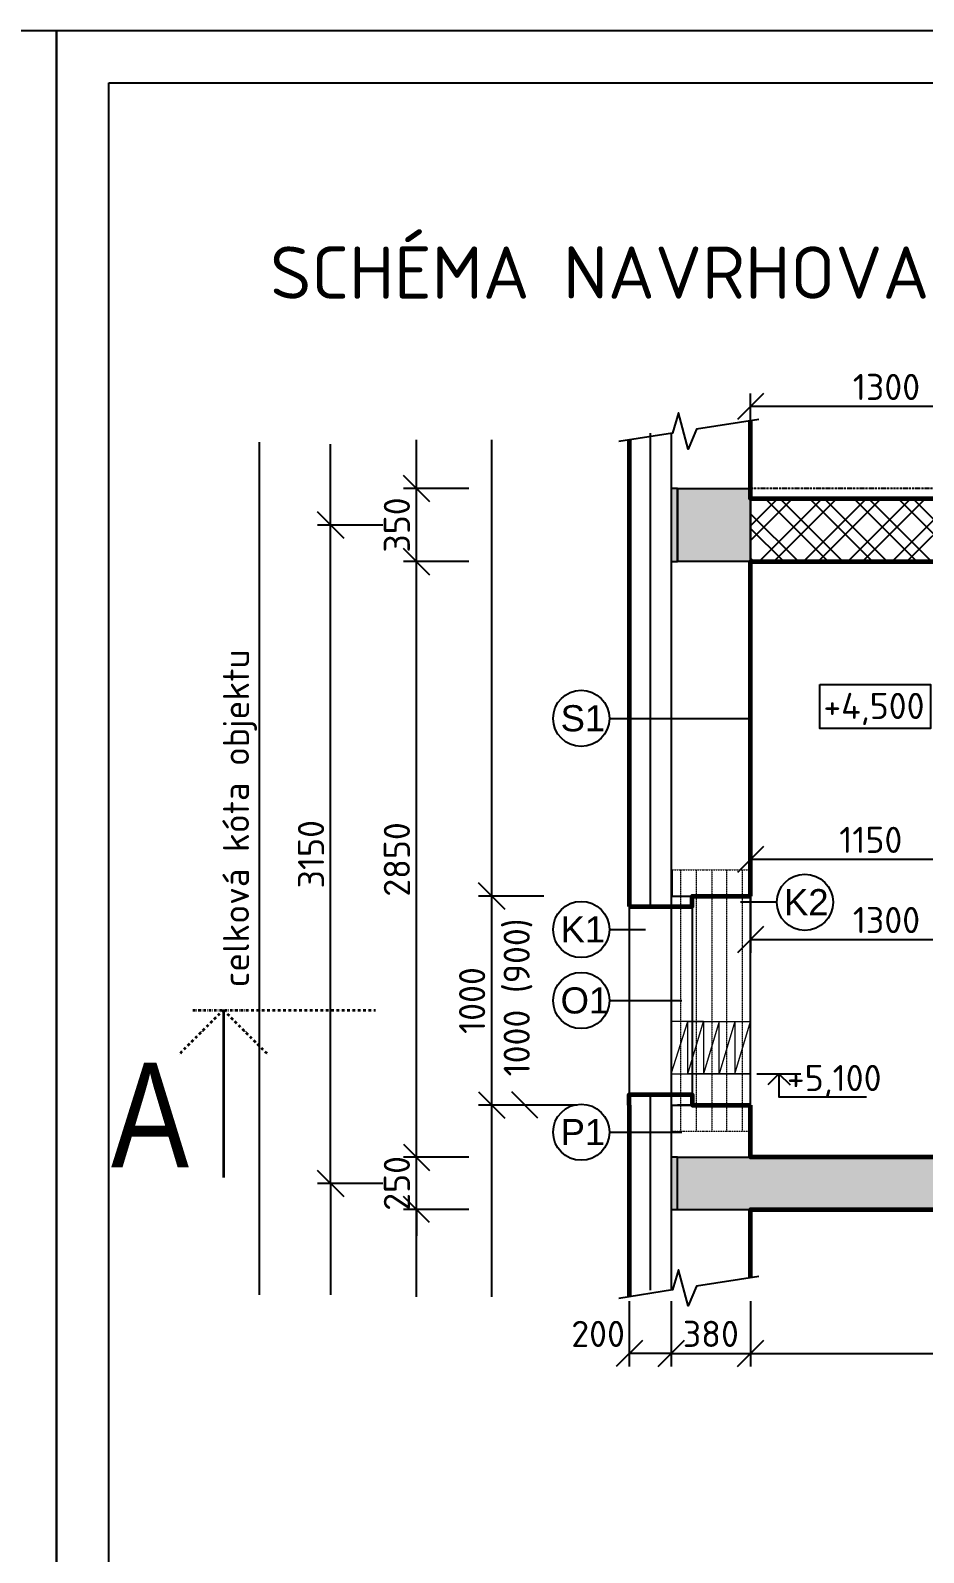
# Model space of a CAD drawing. Header units: millimetres. Extents: x 12904 to 327904, y -199771 to 141779.
# Drawn here: x 117779 to 122051, y 134497 to 141779 of the extents above; entities that cross this region are included whole.
import ezdxf

# ---------------------------------------------------------------- set-up
doc = ezdxf.new("R2010")
doc.units = ezdxf.units.MM
for name, pattern in [('ACAD_ISO10W100', [18.5, 12, -3, 0.5, -3]), ('ACAD_ISO12W100', [22, 12, -3, 0.5, -3, 0.5, -3]), ('ČERCHOVANÁ', [25.4, 12.7, -6.35, 0, -6.35])]:
    doc.linetypes.add(name, pattern=pattern)
doc.layers.add('_INTERIER', color=8, linetype='Continuous', lineweight=13)
doc.layers.add('Zdivo', color=6, linetype='Continuous', lineweight=60)
for name, color, linetype in [('izolace', 251, 'Continuous'), ('Kóty', 1, 'Continuous'), ('TEXTY', 3, 'Continuous'), ('Šrafy', 253, 'Continuous')]:
    doc.layers.add(name, color=color, linetype=linetype)
doc.styles.add('ISOCPEUR', font='isocpeur.ttf')
doc.styles.get("Standard").update_dxf_attribs({"font": 'arial.ttf'})
doc.linetypes.add('IZOLACE', pattern='A,0.00254,-2.54,[134,ltypeshp.shx,S=2.54,R=0,X=-2.54,Y=0],-5.08,[134,ltypeshp.shx,S=2.54,R=180,X=2.54,Y=0],-2.54', length=10.16254)
doc.dimstyles.new('1-50', dxfattribs={"dimscale": 50, "dimtxt": 2.5, "dimasz": 2.5, "dimexe": 1.25, "dimexo": 0.625, "dimtad": 1, "dimdec": 0, "dimtxsty": 'ISOCPEUR', "dimblk": 'OBLIQUE', "dimcen": 2.5, "dimclrd": 1, "dimclre": 1, "dimclrt": 3, "dimadec": 0, "dimazin": 0, "dimtfac": 1, "dimtdec": 0, "dimtix": 1, "dimtmove": 1, "dimatfit": 3, "dimldrblk": 'OBLIQUE', "dimfxl": 5, "dimfxlon": 1, "dimtfillclr": 3, "dimarcsym": 0})

# ---------------------------------------------------------------- blocks, each defined once
blk = doc.blocks.new('_OBLIQUE')
at = {"color": 0, "linetype": 'ByBlock'}
blk.add_line((-0.5, -0.5), (0.5, 0.5), dxfattribs=at)
blk = doc.blocks.new('*D136')
at = {"color": 1, "lineweight": -2, "transparency": 16777216}
for p, q in [((123374.2, 139538), (123374.2, 139663)), ((123124.2, 139538), (123436.7, 139538)), ((123374.2, 139538), (123374.2, 139238)), ((123124.2, 139238), (123436.7, 139238)), ((123374.2, 139238), (123374.2, 139113))]:
    blk.add_line(p, q, dxfattribs=at)
at = {"layer": 'Defpoints', "color": 0, "transparency": 16777216}
for p in [(122773.5, 139538), (121223.5, 139238), (123374.2, 139238)]:
    blk.add_point(p, dxfattribs=at)
at = {"color": 1, "lineweight": -2, "transparency": 16777216, "xscale": 125, "yscale": 125, "zscale": 125}
for p, rotation in [((123374.2, 139538), 270), ((123374.2, 139238), 90)]:
    blk.add_blockref('_OBLIQUE', p, dxfattribs=dict(at, rotation=rotation))
at = {"color": 3, "transparency": 16777216, "insert": (123280.4, 139388), "char_height": 125, "attachment_point": 5, "rotation": 90, "style": 'ISOCPEUR'}
blk.add_mtext('300', dxfattribs=at)
blk = doc.blocks.new('*D137')
at = {"color": 1, "lineweight": -2, "transparency": 16777216}
for p, q in [((123124.2, 139238), (123436.7, 139238)), ((123374.2, 139238), (123374.2, 137888)), ((123124.2, 137888), (123436.7, 137888))]:
    blk.add_line(p, q, dxfattribs=at)
at = {"layer": 'Defpoints', "color": 0, "transparency": 16777216}
for p in [(121223.5, 139238), (122423.5, 137888), (123374.2, 137888)]:
    blk.add_point(p, dxfattribs=at)
at = {"color": 1, "lineweight": -2, "transparency": 16777216, "xscale": 125, "yscale": 125, "zscale": 125}
for p, rotation in [((123374.2, 139238), 90), ((123374.2, 137888), 270)]:
    blk.add_blockref('_OBLIQUE', p, dxfattribs=dict(at, rotation=rotation))
at = {"color": 3, "transparency": 16777216, "insert": (123280.4, 138563), "char_height": 125, "attachment_point": 5, "rotation": 90, "style": 'ISOCPEUR'}
blk.add_mtext('1350', dxfattribs=at)
blk = doc.blocks.new('*D140')
at = {"color": 1, "lineweight": -2, "transparency": 16777216}
for p, q in [((123374.2, 136388), (123374.2, 136513)), ((123124.2, 136388), (123436.7, 136388)), ((123374.2, 136388), (123374.2, 136138)), ((123124.2, 136138), (123436.7, 136138)), ((123374.2, 136138), (123374.2, 136013))]:
    blk.add_line(p, q, dxfattribs=at)
at = {"layer": 'Defpoints', "color": 0, "transparency": 16777216}
for p in [(122523.5, 136388), (121223.5, 136138), (123374.2, 136138)]:
    blk.add_point(p, dxfattribs=at)
at = {"color": 1, "lineweight": -2, "transparency": 16777216, "xscale": 125, "yscale": 125, "zscale": 125}
for p, rotation in [((123374.2, 136388), 270), ((123374.2, 136138), 90)]:
    blk.add_blockref('_OBLIQUE', p, dxfattribs=dict(at, rotation=rotation))
at = {"color": 3, "transparency": 16777216, "insert": (123280.4, 136263), "char_height": 125, "attachment_point": 5, "rotation": 90, "style": 'ISOCPEUR'}
blk.add_mtext('250', dxfattribs=at)
blk = doc.blocks.new('*D141')
at = {"color": 1, "lineweight": -2, "transparency": 16777216}
for p, q in [((121223.5, 137813), (121223.5, 137875.5)), ((122373.5, 137813), (122373.5, 137875.5)), ((122373.5, 137813), (121223.5, 137813))]:
    blk.add_line(p, q, dxfattribs=at)
at = {"layer": 'Defpoints', "color": 0, "transparency": 16777216}
for p in [(121223.5, 137813), (121223.5, 137813), (122373.5, 137813)]:
    blk.add_point(p, dxfattribs=at)
at = {"color": 1, "lineweight": -2, "transparency": 16777216, "xscale": 125, "yscale": 125, "zscale": 125, "rotation": 180}
blk.add_blockref('_OBLIQUE', (121223.5, 137813), dxfattribs=at)
at = {"color": 1, "lineweight": -2, "transparency": 16777216, "xscale": 125, "yscale": 125, "zscale": 125}
blk.add_blockref('_OBLIQUE', (122373.5, 137813), dxfattribs=at)
at = {"color": 3, "transparency": 16777216, "insert": (121798.5, 137906.8), "char_height": 125, "attachment_point": 5, "style": 'ISOCPEUR'}
blk.add_mtext('1150', dxfattribs=at)
blk = doc.blocks.new('*D142')
at = {"color": 1, "lineweight": -2, "transparency": 16777216}
for p, q in [((121223.5, 137679.3), (121223.5, 137366.8)), ((122523.5, 137679.3), (122523.5, 137366.8)), ((121223.5, 137429.3), (122523.5, 137429.3))]:
    blk.add_line(p, q, dxfattribs=at)
at = {"layer": 'Defpoints', "color": 0, "transparency": 16777216}
for p in [(121223.5, 139238), (122523.5, 139238), (122523.5, 137429.3)]:
    blk.add_point(p, dxfattribs=at)
at = {"color": 1, "lineweight": -2, "transparency": 16777216, "xscale": 125, "yscale": 125, "zscale": 125, "rotation": 180}
blk.add_blockref('_OBLIQUE', (121223.5, 137429.3), dxfattribs=at)
at = {"color": 1, "lineweight": -2, "transparency": 16777216, "xscale": 125, "yscale": 125, "zscale": 125}
blk.add_blockref('_OBLIQUE', (122523.5, 137429.3), dxfattribs=at)
at = {"color": 3, "transparency": 16777216, "insert": (121873.5, 137523.1), "char_height": 125, "attachment_point": 5, "style": 'ISOCPEUR'}
blk.add_mtext('1300', dxfattribs=at)
blk = doc.blocks.new('*D97')
at = {"layer": 'Defpoints', "color": 0, "transparency": 16777216}
for p in [(119985.4, 137638), (120904.7, 137638), (120604.7, 136638)]:
    blk.add_point(p, dxfattribs=at)
at = {"layer": 'Kóty', "color": 1, "lineweight": -2, "transparency": 16777216}
for p, q in [((120235.4, 137638), (119922.9, 137638)), ((119985.4, 136638), (119985.4, 137638)), ((120235.4, 136638), (119922.9, 136638))]:
    blk.add_line(p, q, dxfattribs=at)
at = {"layer": 'Kóty', "color": 1, "lineweight": -2, "transparency": 16777216, "xscale": 125, "yscale": 125, "zscale": 125}
for p, rotation in [((119985.4, 137638), 90), ((119985.4, 136638), 270)]:
    blk.add_blockref('_OBLIQUE', p, dxfattribs=dict(at, rotation=rotation))
at = {"layer": 'Kóty', "color": 3, "transparency": 16777216, "insert": (119891.7, 137138), "char_height": 125, "attachment_point": 5, "rotation": 90, "style": 'ISOCPEUR'}
blk.add_mtext('1000', dxfattribs=at)
blk = doc.blocks.new('*D98')
at = {"layer": 'Defpoints', "color": 0, "transparency": 16777216}
for p in [(119625.4, 136388), (120974.7, 136388), (121324.7, 136138)]:
    blk.add_point(p, dxfattribs=at)
at = {"layer": 'Kóty', "color": 1, "lineweight": -2, "transparency": 16777216}
for p, q in [((119625.4, 136388), (119625.4, 136513)), ((119875.4, 136388), (119562.9, 136388)), ((119625.4, 136138), (119625.4, 136388)), ((119875.4, 136138), (119562.9, 136138)), ((119625.4, 136138), (119625.4, 136013))]:
    blk.add_line(p, q, dxfattribs=at)
at = {"layer": 'Kóty', "color": 1, "lineweight": -2, "transparency": 16777216, "xscale": 125, "yscale": 125, "zscale": 125}
for p, rotation in [((119625.4, 136388), 270), ((119625.4, 136138), 90)]:
    blk.add_blockref('_OBLIQUE', p, dxfattribs=dict(at, rotation=rotation))
at = {"layer": 'Kóty', "color": 3, "transparency": 16777216, "insert": (119531.7, 136263), "char_height": 125, "attachment_point": 5, "rotation": 90, "style": 'ISOCPEUR'}
blk.add_mtext('250', dxfattribs=at)
blk = doc.blocks.new('*D99')
at = {"layer": 'Defpoints', "color": 0, "transparency": 16777216}
for p in [(119625.4, 139238), (120974.7, 139238), (120974.7, 136388)]:
    blk.add_point(p, dxfattribs=at)
at = {"layer": 'Kóty', "color": 1, "lineweight": -2, "transparency": 16777216}
for p, q in [((119875.4, 139238), (119562.9, 139238)), ((119625.4, 136388), (119625.4, 139238)), ((119875.4, 136388), (119562.9, 136388))]:
    blk.add_line(p, q, dxfattribs=at)
at = {"layer": 'Kóty', "color": 1, "lineweight": -2, "transparency": 16777216, "xscale": 125, "yscale": 125, "zscale": 125}
for p, rotation in [((119625.4, 139238), 90), ((119625.4, 136388), 270)]:
    blk.add_blockref('_OBLIQUE', p, dxfattribs=dict(at, rotation=rotation))
at = {"layer": 'Kóty', "color": 3, "transparency": 16777216, "insert": (119531.7, 137813), "char_height": 125, "attachment_point": 5, "rotation": 90, "style": 'ISOCPEUR'}
blk.add_mtext('2850', dxfattribs=at)
blk = doc.blocks.new('*D100')
at = {"layer": 'Defpoints', "color": 0, "transparency": 16777216}
for p in [(119625.4, 139588), (120974.7, 139588), (120974.7, 139238)]:
    blk.add_point(p, dxfattribs=at)
at = {"layer": 'Kóty', "color": 1, "lineweight": -2, "transparency": 16777216}
for p, q in [((119875.4, 139588), (119562.9, 139588)), ((119625.4, 139238), (119625.4, 139588)), ((119875.4, 139238), (119562.9, 139238))]:
    blk.add_line(p, q, dxfattribs=at)
at = {"layer": 'Kóty', "color": 1, "lineweight": -2, "transparency": 16777216, "xscale": 125, "yscale": 125, "zscale": 125}
for p, rotation in [((119625.4, 139588), 90), ((119625.4, 139238), 270)]:
    blk.add_blockref('_OBLIQUE', p, dxfattribs=dict(at, rotation=rotation))
at = {"layer": 'Kóty', "color": 3, "transparency": 16777216, "insert": (119531.7, 139413), "char_height": 125, "attachment_point": 5, "rotation": 90, "style": 'ISOCPEUR'}
blk.add_mtext('350', dxfattribs=at)
blk = doc.blocks.new('*D145')
at = {"layer": 'Defpoints', "color": 0, "transparency": 16777216}
for p in [(120843.5, 139852.2), (121223.5, 139852.2), (121223.5, 135449.3)]:
    blk.add_point(p, dxfattribs=at)
at = {"layer": 'Kóty', "color": 1, "lineweight": -2, "transparency": 16777216}
for p, q in [((120843.5, 135699.3), (120843.5, 135386.8)), ((121223.5, 135699.3), (121223.5, 135386.8)), ((120843.5, 135449.3), (121223.5, 135449.3))]:
    blk.add_line(p, q, dxfattribs=at)
at = {"layer": 'Kóty', "color": 1, "lineweight": -2, "transparency": 16777216, "xscale": 125, "yscale": 125, "zscale": 125, "rotation": 180}
blk.add_blockref('_OBLIQUE', (120843.5, 135449.3), dxfattribs=at)
at = {"layer": 'Kóty', "color": 1, "lineweight": -2, "transparency": 16777216, "xscale": 125, "yscale": 125, "zscale": 125}
blk.add_blockref('_OBLIQUE', (121223.5, 135449.3), dxfattribs=at)
at = {"layer": 'Kóty', "color": 3, "transparency": 16777216, "insert": (121033.5, 135543.1), "char_height": 125, "attachment_point": 5, "style": 'ISOCPEUR'}
blk.add_mtext('380', dxfattribs=at)
blk = doc.blocks.new('*D146')
at = {"layer": 'Defpoints', "color": 0, "transparency": 16777216}
for p in [(121223.5, 139852.2), (126623.5, 136388), (126623.5, 135449.3)]:
    blk.add_point(p, dxfattribs=at)
at = {"layer": 'Kóty', "color": 1, "lineweight": -2, "transparency": 16777216}
for p, q in [((121223.5, 135699.3), (121223.5, 135386.8)), ((126623.5, 135699.3), (126623.5, 135386.8)), ((121223.5, 135449.3), (126623.5, 135449.3))]:
    blk.add_line(p, q, dxfattribs=at)
at = {"layer": 'Kóty', "color": 1, "lineweight": -2, "transparency": 16777216, "xscale": 125, "yscale": 125, "zscale": 125, "rotation": 180}
blk.add_blockref('_OBLIQUE', (121223.5, 135449.3), dxfattribs=at)
at = {"layer": 'Kóty', "color": 1, "lineweight": -2, "transparency": 16777216, "xscale": 125, "yscale": 125, "zscale": 125}
blk.add_blockref('_OBLIQUE', (126623.5, 135449.3), dxfattribs=at)
at = {"layer": 'Kóty', "color": 3, "transparency": 16777216, "insert": (123923.5, 135543.1), "char_height": 125, "attachment_point": 5, "style": 'ISOCPEUR'}
blk.add_mtext('5400', dxfattribs=at)
blk = doc.blocks.new('*D148')
at = {"layer": 'Defpoints', "color": 0, "transparency": 16777216}
for p in [(120643.5, 135752.2), (120843.5, 135752.2), (120643.5, 135449.3)]:
    blk.add_point(p, dxfattribs=at)
at = {"layer": 'Kóty', "color": 1, "lineweight": -2, "transparency": 16777216}
for p, q in [((120643.5, 135699.3), (120643.5, 135386.8)), ((120843.5, 135699.3), (120843.5, 135386.8)), ((120843.5, 135449.3), (120643.5, 135449.3))]:
    blk.add_line(p, q, dxfattribs=at)
at = {"layer": 'Kóty', "color": 1, "lineweight": -2, "transparency": 16777216, "xscale": 125, "yscale": 125, "zscale": 125, "rotation": 180}
blk.add_blockref('_OBLIQUE', (120643.5, 135449.3), dxfattribs=at)
at = {"layer": 'Kóty', "color": 1, "lineweight": -2, "transparency": 16777216, "xscale": 125, "yscale": 125, "zscale": 125}
blk.add_blockref('_OBLIQUE', (120843.5, 135449.3), dxfattribs=at)
at = {"layer": 'Kóty', "color": 3, "transparency": 16777216, "insert": (120494.2, 135543.1), "char_height": 125, "attachment_point": 5, "style": 'ISOCPEUR'}
blk.add_mtext('200', dxfattribs=at)
blk = doc.blocks.new('*D101')
at = {"layer": 'Defpoints', "color": 0, "transparency": 16777216}
for p in [(119215, 139413), (120764.3, 139413), (120764.3, 136263)]:
    blk.add_point(p, dxfattribs=at)
at = {"layer": 'Kóty', "color": 1, "lineweight": -2, "transparency": 16777216}
for p, q in [((119465, 139413), (119152.5, 139413)), ((119215, 136263), (119215, 139413)), ((119465, 136263), (119152.5, 136263))]:
    blk.add_line(p, q, dxfattribs=at)
at = {"layer": 'Kóty', "color": 1, "lineweight": -2, "transparency": 16777216, "xscale": 125, "yscale": 125, "zscale": 125}
for p, rotation in [((119215, 139413), 90), ((119215, 136263), 270)]:
    blk.add_blockref('_OBLIQUE', p, dxfattribs=dict(at, rotation=rotation))
at = {"layer": 'Kóty', "color": 3, "transparency": 16777216, "insert": (119121.2, 137838), "char_height": 125, "attachment_point": 5, "rotation": 90, "style": 'ISOCPEUR'}
blk.add_mtext('3150', dxfattribs=at)
blk = doc.blocks.new('*D177')
at = {"layer": 'Defpoints', "color": 0, "ltscale": 0.5, "transparency": 16777216}
for p in [(121223.5, 139980), (121223.5, 139538), (122523.5, 139538)]:
    blk.add_point(p, dxfattribs=at)
at = {"layer": 'Kóty', "color": 1, "lineweight": -2, "ltscale": 0.5, "transparency": 16777216}
for p, q in [((121223.5, 139730), (121223.5, 140042.5)), ((122523.5, 139730), (122523.5, 140042.5)), ((122523.5, 139980), (121223.5, 139980))]:
    blk.add_line(p, q, dxfattribs=at)
at = {"layer": 'Kóty', "color": 1, "lineweight": -2, "ltscale": 0.5, "transparency": 16777216, "xscale": 125, "yscale": 125, "zscale": 125, "rotation": 180}
blk.add_blockref('_OBLIQUE', (121223.5, 139980), dxfattribs=at)
at = {"layer": 'Kóty', "color": 1, "lineweight": -2, "ltscale": 0.5, "transparency": 16777216, "xscale": 125, "yscale": 125, "zscale": 125}
blk.add_blockref('_OBLIQUE', (122523.5, 139980), dxfattribs=at)
at = {"layer": 'Kóty', "color": 3, "ltscale": 0.5, "transparency": 16777216, "insert": (121873.5, 140073.7), "char_height": 125, "attachment_point": 5, "style": 'ISOCPEUR'}
blk.add_mtext('1300', dxfattribs=at)

msp = doc.modelspace()

# ---------------------------------------------------------------- hatches: boundary and pattern name
at = {"layer": '_INTERIER'}
h = msp.add_hatch(color=256, dxfattribs=at)
h.dxf.hatch_style = 1
h.paths.add_polyline_path([(121223.5, 139588), (120873.5, 139588), (120873.5, 139238), (121223.5, 139238)])
h = msp.add_hatch(color=256, dxfattribs=at)
h.dxf.hatch_style = 1
h.paths.add_polyline_path([(121223.5, 136388), (120873.5, 136388), (120873.5, 136138), (125421.5, 136138), (127011.5, 136138), (127000.6, 136207), (126905.8, 136246.6), (127078.5, 136293.5), (126982.5, 136322), (126972.1, 136388), (126874.2, 136388), (126623.5, 136388)])
h.paths.add_polyline_path([(123411.7, 136100.5), (123411.7, 136425.5), (123186.7, 136425.5), (123186.7, 136100.5)], flags=9)
at = {"layer": 'Šrafy'}
h = msp.add_hatch(dxfattribs=at)
h.set_pattern_fill('ZDIVO-OBECNE', color=256, scale=50)
h.set_pattern_definition([(45, (-372505.85, 110530.18), (-106.066017, 106.066017), []), (45, (-372435.14, 110530.18), (-106.066017, 106.066017), [])])
h.paths.add_polyline_path([(126623.5, 128387.4), (126623.5, 128237.4), (126873.5, 128237.4), (126873.5, 130988), (126623.5, 130988)])
h.paths.add_polyline_path([(127521.7, 128406.4), (127521.7, 128743.9), (127296.7, 128743.9), (127296.7, 128406.4)], flags=9)
h.paths.add_polyline_path([(127301.7, 129481.4), (127301.7, 129893.9), (127076.7, 129893.9), (127076.7, 129481.4)], flags=9)
h.paths.add_polyline_path([(127521.7, 131396.4), (127521.7, 131733.9), (127296.7, 131733.9), (127296.7, 131396.4)], flags=9)
h.paths.add_polyline_path([(127691.7, 129531.4), (127691.7, 129943.9), (127466.7, 129943.9), (127466.7, 129531.4)], flags=9)
h.paths.add_polyline_path([(128231.7, 128362.4), (128231.7, 128662.4), (128006.7, 128662.4), (128006.7, 128362.4)], flags=9)
h.paths.add_polyline_path([(128231.7, 127687.7), (128231.7, 128012.7), (128006.7, 128012.7), (128006.7, 127687.7)], flags=9)
h.paths.add_polyline_path([(126641.7, 128406.4), (126641.7, 128731.4), (126416.7, 128731.4), (126416.7, 128406.4)], flags=9)
h.paths.add_polyline_path([(126461.7, 129571.4), (126461.7, 129983.9), (126236.7, 129983.9), (126236.7, 129571.4)], flags=9)
h.paths.add_polyline_path([(126641.7, 131406.4), (126641.7, 131731.4), (126416.7, 131731.4), (126416.7, 131406.4)], flags=9)
h.paths.add_polyline_path([(128231.7, 131363), (128231.7, 131663), (128006.7, 131663), (128006.7, 131363)], flags=9)
h.paths.add_polyline_path([(128231.7, 130688.3), (128231.7, 131013.3), (128006.7, 131013.3), (128006.7, 130688.3)], flags=9)
h.paths.add_polyline_path([(126231.7, 129592.1), (126231.7, 130004.6), (126006.7, 130004.6), (126006.7, 129592.1)], flags=9)
h.paths.add_polyline_path([(131663.5, 131348), (134543.5, 131348), (134543.5, 131543), (131663.5, 131543)], flags=9)
h.paths.add_polyline_path([(131648.4, 131517.8), (132873.4, 131517.8), (132873.4, 131780.3), (131648.4, 131780.3)], flags=9)
h.paths.add_polyline_path([(131663.5, 131798), (134993.5, 131798), (134993.5, 131993), (131663.5, 131993)], flags=9)
h.paths.add_polyline_path([(131648.4, 131967.8), (132873.4, 131967.8), (132873.4, 132230.3), (131648.4, 132230.3)], flags=9)
h.paths.add_polyline_path([(131656, 132690.5), (133756, 132690.5), (133756, 132930.5), (131656, 132930.5)], flags=9)
h.paths.add_polyline_path([(131648.4, 132867.8), (133535.9, 132867.8), (133535.9, 133130.3), (131648.4, 133130.3)], flags=9)
h.paths.add_polyline_path([(131666, 133150.5), (134191, 133150.5), (134191, 133330.5), (131666, 133330.5)], flags=9)
h.paths.add_polyline_path([(131648.4, 133317.8), (133148.4, 133317.8), (133148.4, 133580.3), (131648.4, 133580.3)], flags=9)
h.paths.add_polyline_path([(131671, 132275.5), (132141, 132275.5), (132141, 132425.5), (131671, 132425.5)], flags=9)
h.paths.add_polyline_path([(131648.4, 132417.8), (132785.9, 132417.8), (132785.9, 132680.3), (131648.4, 132680.3)], flags=9)
h.paths.add_polyline_path([(130634.2, 133565.6), (134009.2, 133565.6), (134009.2, 134090.6), (130634.2, 134090.6)], flags=9)
h.paths.add_polyline_path([(122777.1, 131329.5), (123043.6, 131329.5), (123043.6, 131517.7), (122777.1, 131517.7)], flags=9)
h.paths.add_polyline_path([(123736.6, 130198.6), (124003.1, 130198.6), (124003.1, 130386.9), (123736.6, 130386.9)], flags=9)
h.paths.add_polyline_path([(123736.6, 133166), (124003.1, 133166), (124003.1, 133354.3), (123736.6, 133354.3)], flags=9)
h.paths.add_polyline_path([(123151.5, 131831), (123427.9, 131831), (123427.9, 132019.3), (123151.5, 132019.3)], flags=9)
h.paths.add_polyline_path([(123151.5, 128830.4), (123427.9, 128830.4), (123427.9, 129018.7), (123151.5, 129018.7)], flags=9)
h.paths.add_polyline_path([(125834, 131484.2), (126112.2, 131484.2), (126112.2, 131678.1), (125834, 131678.1)], flags=9)
h.paths.add_polyline_path([(120283.4, 131989.4), (120559.8, 131989.4), (120559.8, 132177.7), (120283.4, 132177.7)], flags=9)
h.paths.add_polyline_path([(121376.8, 132134.7), (121653.2, 132134.7), (121653.2, 132323), (121376.8, 132323)], flags=9)
h.paths.add_polyline_path([(120282.5, 132641.6), (120580.1, 132641.6), (120580.1, 132835.6), (120282.5, 132835.6)], flags=9)
h.paths.add_polyline_path([(122191.5, 129400.4), (122458.1, 129400.4), (122458.1, 129588.7), (122191.5, 129588.7)], flags=9)
h.paths.add_polyline_path([(122191.5, 132391), (122458.1, 132391), (122458.1, 132579.3), (122191.5, 132579.3)], flags=9)
h.paths.add_polyline_path([(125042.7, 130911.3), (125309.2, 130911.3), (125309.2, 131099.6), (125042.7, 131099.6)], flags=9)
h.paths.add_polyline_path([(125042.7, 127910.7), (125309.2, 127910.7), (125309.2, 128099), (125042.7, 128099)], flags=9)
h.paths.add_polyline_path([(121326.8, 133071.5), (121883.1, 133071.5), (121883.1, 133296.5), (121326.8, 133296.5)], flags=9)
h.paths.add_polyline_path([(125313.1, 131412.4), (125700.6, 131412.4), (125700.6, 131599.9), (125313.1, 131599.9)], flags=9)
h.paths.add_polyline_path([(125246.8, 131581.2), (125803.1, 131581.2), (125803.1, 131806.2), (125246.8, 131806.2)], flags=9)
h.paths.add_polyline_path([(120283.4, 128019.4), (120559.8, 128019.4), (120559.8, 128207.6), (120283.4, 128207.6)], flags=9)
h.paths.add_polyline_path([(120283.4, 131020), (120559.8, 131020), (120559.8, 131208.2), (120283.4, 131208.2)], flags=9)
h.paths.add_polyline_path([(120283.4, 133339.7), (120559.8, 133339.7), (120559.8, 133528), (120283.4, 133528)], flags=9)
h.paths.add_polyline_path([(120283.4, 130339.1), (120559.8, 130339.1), (120559.8, 130527.4), (120283.4, 130527.4)], flags=9)
h.paths.add_polyline_path([(120283.4, 128988.8), (120559.8, 128988.8), (120559.8, 129177.1), (120283.4, 129177.1)], flags=9)
h.paths.add_polyline_path([(121376.8, 129134.1), (121653.2, 129134.1), (121653.2, 129322.4), (121376.8, 129322.4)], flags=9)
h.paths.add_polyline_path([(120282.5, 129641), (120580.1, 129641), (120580.1, 129835), (120282.5, 129835)], flags=9)
h.paths.add_polyline_path([(119139.2, 130053), (119139.2, 131815.5), (118914.2, 131815.5), (118914.2, 130053)], flags=9)
h.paths.add_polyline_path([(120282.5, 131431), (120560.7, 131431), (120560.7, 131624.9), (120282.5, 131624.9)], flags=9)
h.paths.add_polyline_path([(122841.8, 138721.8), (123108.3, 138721.8), (123108.3, 138910.1), (122841.8, 138910.1)], flags=9)
h.paths.add_polyline_path([(122841.8, 136297.6), (123108.3, 136297.6), (123108.3, 136485.9), (122841.8, 136485.9)], flags=9)
h.paths.add_polyline_path([(122081.1, 136865.3), (122347.6, 136865.3), (122347.6, 137053.6), (122081.1, 137053.6)], flags=9)
h.paths.add_polyline_path([(122081.1, 137955.3), (122347.6, 137955.3), (122347.6, 138143.6), (122081.1, 138143.6)], flags=9)
h.paths.add_polyline_path([(125147.3, 136865.3), (125413.8, 136865.3), (125413.8, 137053.6), (125147.3, 137053.6)], flags=9)
h.paths.add_polyline_path([(125147.3, 137955.3), (125413.8, 137955.3), (125413.8, 138143.6), (125147.3, 138143.6)], flags=9)
h.paths.add_polyline_path([(120282.5, 138182.5), (120560.7, 138182.5), (120560.7, 138376.4), (120282.5, 138376.4)], flags=9)
h.paths.add_polyline_path([(121294.1, 136645.2), (121812.8, 136645.2), (121812.8, 136870.2), (121294.1, 136870.2)], flags=9)
h.paths.add_polyline_path([(118979.2, 136968.9), (118979.2, 138631.4), (118754.2, 138631.4), (118754.2, 136968.9)], flags=9)
h.paths.add_polyline_path([(121351.8, 137305.6), (121628.2, 137305.6), (121628.2, 137493.8), (121351.8, 137493.8)], flags=9)
h.paths.add_polyline_path([(120283.4, 136205.6), (120559.8, 136205.6), (120559.8, 136393.8), (120283.4, 136393.8)], flags=9)
h.paths.add_polyline_path([(120283.4, 137175.6), (120559.8, 137175.6), (120559.8, 137363.8), (120283.4, 137363.8)], flags=9)
h.paths.add_polyline_path([(120282.5, 136832.5), (120580.1, 136832.5), (120580.1, 137026.5), (120282.5, 137026.5)], flags=9)
h.paths.add_polyline_path([(121535.3, 138205.2), (122091.6, 138205.2), (122091.6, 138430.2), (121535.3, 138430.2)], flags=9)
h.paths.add_polyline_path([(125501.6, 136735.2), (126045.3, 136735.2), (126045.3, 136960.2), (125501.6, 136960.2)], flags=9)
h.paths.add_polyline_path([(122525, 138788.9), (122762.5, 138788.9), (122762.5, 138976.4), (122525, 138976.4)], flags=9)
h.paths.add_polyline_path([(124955.7, 138788.9), (125193.2, 138788.9), (125193.2, 138976.4), (124955.7, 138976.4)], flags=9)
h.paths.add_polyline_path([(122255, 136228.9), (122492.5, 136228.9), (122492.5, 136416.4), (122255, 136416.4)], flags=9)
h.paths.add_polyline_path([(124705.7, 136228.9), (124918.2, 136228.9), (124918.2, 136416.4), (124705.7, 136416.4)], flags=9)
h.paths.add_polyline_path([(123399.5, 136867.7), (124368.2, 136867.7), (124368.2, 137092.7), (123399.5, 137092.7)], flags=9)
h.paths.add_polyline_path([(123699.5, 138367.7), (124668.2, 138367.7), (124668.2, 138592.7), (123699.5, 138592.7)], flags=9)
h.paths.add_polyline_path([(123514, 129366.1), (124352.9, 128881.8), (124465.4, 129076.6), (123626.5, 129561)], flags=9)
h.paths.add_polyline_path([(123136.5, 130418.6), (123975.4, 130903), (123862.9, 131097.9), (123024, 130613.5)], flags=9)
h.paths.add_polyline_path([(123334, 132466.1), (124172.9, 131981.8), (124285.4, 132176.6), (123446.5, 132661)], flags=9)
h.paths.add_polyline_path([(121331.2, 130080.9), (121900, 130080.9), (121900, 130305.9), (121331.2, 130305.9)], flags=9)
h.paths.add_polyline_path([(125388.2, 128421.8), (125775.7, 128421.8), (125775.7, 128609.3), (125388.2, 128609.3)], flags=9)
h.paths.add_polyline_path([(125321.9, 128590.6), (125878.2, 128590.6), (125878.2, 128815.6), (125321.9, 128815.6)], flags=9)
h.paths.add_polyline_path([(127430.6, 136006.4), (128054.9, 136006.4), (128054.9, 136756.4), (127430.6, 136756.4)], flags=9)
h.paths.add_polyline_path([(118038.8, 136006.4), (118663.2, 136006.4), (118663.2, 136756.4), (118038.8, 136756.4)], flags=9)
h.paths.add_polyline_path([(118837.8, 133929.2), (126762.8, 133929.2), (126762.8, 134454.2), (118837.8, 134454.2)], flags=9)
h.paths.add_polyline_path([(118837.8, 140199.2), (124687.8, 140199.2), (124687.8, 140724.2), (118837.8, 140724.2)], flags=9)
h.paths.add_polyline_path([(131762.4, 127158.4), (133124.9, 127158.4), (133124.9, 127383.4), (131762.4, 127383.4)], flags=9)
h.paths.add_polyline_path([(130722.9, 130157), (132760.4, 130157), (132760.4, 130382), (130722.9, 130382)], flags=9)
h.paths.add_polyline_path([(132372.4, 129758.4), (133359.9, 129758.4), (133359.9, 129983.4), (132372.4, 129983.4)], flags=9)
h.paths.add_polyline_path([(132372.4, 129242.9), (134378.6, 129242.9), (134378.6, 129467.9), (132372.4, 129467.9)], flags=9)
h.paths.add_polyline_path([(130828.4, 129889.3), (131390.9, 129889.3), (131390.9, 130030), (130828.4, 130030)], flags=9)
h.paths.add_polyline_path([(130819, 129438.2), (131484.7, 129438.2), (131484.7, 129635), (130819, 129635)], flags=9)
h.paths.add_polyline_path([(132328.6, 128229.3), (133753.6, 128229.3), (133753.6, 128679.3), (132328.6, 128679.3)], flags=9)
h.paths.add_polyline_path([(131700.3, 127257.1), (134800.3, 127257.1), (134800.3, 127707.1), (131700.3, 127707.1)], flags=9)
h.paths.add_polyline_path([(137388.5, 127206.8), (138363.5, 127206.8), (138363.5, 127656.8), (137388.5, 127656.8)], flags=9)
h.paths.add_polyline_path([(137300, 127917.4), (137806.3, 127917.4), (137806.3, 128058), (137300, 128058)], flags=9)
h.paths.add_polyline_path([(137300, 128167.4), (137553.1, 128167.4), (137553.1, 128308), (137300, 128308)], flags=9)
h.paths.add_polyline_path([(137300, 128417.4), (137496.9, 128417.4), (137496.9, 128558), (137300, 128558)], flags=9)
h.paths.add_polyline_path([(130819, 128890.2), (131400.3, 128890.2), (131400.3, 129087), (130819, 129087)], flags=9)
h.paths.add_polyline_path([(130828.4, 127649.5), (131344, 127649.5), (131344, 127790.1), (130828.4, 127790.1)], flags=9)
h.paths.add_polyline_path([(136040.6, 127658), (136603.1, 127658), (136603.1, 127854.8), (136040.6, 127854.8)], flags=9)
h.paths.add_polyline_path([(136040.6, 128408), (136565.6, 128408), (136565.6, 128604.9), (136040.6, 128604.9)], flags=9)
h.paths.add_polyline_path([(136050, 127917.4), (136490.6, 127917.4), (136490.6, 128058), (136050, 128058)], flags=9)
h.paths.add_polyline_path([(136040.6, 128158), (136603.1, 128158), (136603.1, 128354.8), (136040.6, 128354.8)], flags=9)
h = msp.add_hatch(dxfattribs=at)
h.set_pattern_fill('HONEY', color=256, scale=10)
h.set_pattern_definition([(0, (-371565.846, 111189.348), (47.625, 27.4963064), [31.75, -63.5]), (120, (-371565.846, 111189.348), (-47.6249999, 27.4963066), [31.75, -63.5]), (60, (-371565.846, 111189.348), (1e-07, 54.9926131), [-63.5, 31.75])])
h.paths.add_polyline_path([(120843.5, 136138), (120873.5, 136138), (120873.5, 136388), (120843.5, 136388)])
h.paths.add_polyline_path([(120873.5, 139588), (120843.5, 139588), (120843.5, 139238), (120873.5, 139238)])
h = msp.add_hatch(dxfattribs=at)
h.set_pattern_fill('ZDIVO-VYS_PEV', color=256, scale=50)
h.set_pattern_definition([(45, (-371565.85, 111189.35), (-106.066017, 106.066017), []), (45, (-371495.14, 111189.35), (-106.066017, 106.066017), []), (135, (-371565.85, 111189.35), (-106.066017, -106.066017), []), (135, (-371495.14, 111189.35), (-106.066017, -106.066017), [])])
h.paths.add_polyline_path([(122773.5, 139538), (122523.5, 139538), (121223.5, 139538), (121223.5, 139238), (124773.5, 139238), (124773.5, 139538)])
h.paths.add_polyline_path([(123411.7, 139225.5), (123411.7, 139550.5), (123186.7, 139550.5), (123186.7, 139225.5)], flags=9)

# ---------------------------------------------------------------- linework, layer by layer
for p, q in [((120873.5, 139588), (120873.5, 139238)), ((121223.5, 139238), (122423.5, 139238)), ((120643.5, 137588), (120643.5, 136638)), ((120873.5, 136388), (125382.1, 136388)), ((120873.5, 136138), (120873.5, 136388)), ((120873.5, 136138), (125421.5, 136138))]:
    msp.add_line(p, q)
at = {"color": 1}
for q in [(119152.5, 136263), (119215, 135729.3)]:
    msp.add_line((119215, 136263), q, dxfattribs=at)
for points in [[(96904.2, 141779.3), (117904.2, 141779.3), (117904.2, 126929.3), (96904.2, 126929.3)], [(117904.2, 141779.3), (138904.2, 141779.3), (138904.2, 126929.3), (117904.2, 126929.3)], [(118154.2, 141529.3), (138654.2, 141529.3), (138654.2, 127179.3), (118154.2, 127179.3)], [(120873.5, 139588), (120843.5, 139588), (120843.5, 139238), (120873.5, 139238)], [(121223.5, 139588), (121223.5, 139238), (120873.5, 139238), (120873.5, 139588)], [(120873.5, 136388), (120843.5, 136388), (120843.5, 136138), (120873.5, 136138)]]:
    msp.add_lwpolyline(points, close=True)
for points in [[(107404.2, 141779.3), (117904.2, 141779.3), (117904.2, 126929.3), (107404.2, 126929.3)], [(128404.2, 126929.3), (117904.2, 126929.3), (117904.2, 141779.3), (128404.2, 141779.3)], [(121262.8, 139918.2), (120965.4, 139871.4), (120925.8, 139776.6), (120878.9, 139949.3), (120850.4, 139853.3), (120593.6, 139812.8)], [(121223.5, 137638), (121223.5, 139912.1)], [(120843.5, 139852.2), (120843.5, 137638)], [(121223.5, 139238), (124773.5, 139238)], [(120843.5, 137638), (121223.5, 137638)], [(120843.5, 137638), (120843.5, 136638), (121223.5, 136638), (121223.5, 137638)], [(120843.5, 137638), (120943.5, 137638), (120943.5, 136638), (120943.5, 136688), (120843.5, 136688)], [(120843.5, 137638), (120843.5, 137588), (120943.5, 137588)], [(120843.5, 136638), (120843.5, 135752.2)], [(121223.5, 136388), (121223.5, 136638), (120873.5, 136638)], [(121223.5, 136388), (121223.5, 136638)], [(121223.5, 135812.1), (121223.5, 136138)], [(121262.8, 135818.2), (120965.4, 135771.4), (120925.8, 135676.6), (120878.9, 135849.3), (120850.4, 135753.3), (120593.6, 135712.8)]]:
    msp.add_lwpolyline(points)
at = {"linetype": 'ACAD_ISO10W100', "ltscale": 0.8}
msp.add_lwpolyline([(122523.5, 139588), (121223.5, 139588)], dxfattribs=at)
at = {"layer": '_INTERIER', "linetype": 'ACAD_ISO12W100', "ltscale": 0.5}
for p, q in [((120848.5, 137763), (121223.5, 137763)), ((120848.5, 136513), (121223.5, 136513))]:
    msp.add_line(p, q, dxfattribs=at)
at = {"layer": '_INTERIER'}
for p, q in [((120848.5, 137763), (120848.5, 137638)), ((121223.5, 137763), (121223.5, 137638)), ((120923.5, 137038), (121223.5, 137038)), ((120998.5, 137038), (120923.5, 137038)), ((120923.5, 136788), (120998.5, 137038)), ((120923.5, 137038), (121223.5, 137038)), ((120923.5, 136788), (120923.5, 137038)), ((120998.5, 137038), (120998.5, 136788)), ((121073.5, 137038), (120998.5, 136788)), ((121073.5, 136788), (121073.5, 137038)), ((121148.5, 137038), (121073.5, 136788)), ((121148.5, 137038), (121148.5, 136788)), ((121148.5, 136788), (121223.5, 137038)), ((121223.5, 137038), (121223.5, 136788)), ((120923.5, 136788), (121223.5, 136788)), ((121223.5, 136788), (120923.5, 136788)), ((120998.5, 136788), (121073.5, 136788)), ((120848.5, 136513), (120848.5, 136638)), ((121223.5, 136513), (121223.5, 136638))]:
    msp.add_line(p, q, dxfattribs=at)
at = {"layer": '_INTERIER', "linetype": 'ACAD_ISO10W100', "ltscale": 0.5}
for p, q in [((120888.5, 137763), (120888.5, 136513)), ((120963.5, 137763), (120963.5, 136513)), ((121038.5, 137763), (121038.5, 136513)), ((121108.5, 137763), (121108.5, 136513)), ((121183.5, 137763), (121183.5, 136513))]:
    msp.add_line(p, q, dxfattribs=at)
at = {"layer": '_INTERIER'}
for points in [[(120923.5, 137038), (120843.5, 137038), (120843.5, 136788), (120923.5, 136788)], [(120843.5, 136788), (120923.5, 137038)]]:
    msp.add_lwpolyline(points, dxfattribs=at)
at = {"layer": 'izolace', "linetype": 'IZOLACE', "ltscale": 0.5}
for points in [[(120743.5, 139852.2), (120743.5, 137588)], [(120743.5, 136688), (120743.5, 135752.2)]]:
    msp.add_lwpolyline(points, dxfattribs=at)
at = {"layer": 'Kóty', "color": 1}
for p, q in [((118875, 135729.3), (118875, 139809.3)), ((119215, 139413), (119215, 139799.3)), ((119625.4, 139588), (119625.4, 139820.7)), ((119985.4, 137638), (119985.4, 139820.7)), ((119875.4, 139588), (119562.9, 139588)), ((119465, 139413), (119152.5, 139413)), ((120235.4, 137638), (119922.9, 137638)), ((119985.4, 135720.7), (119985.4, 136638)), ((120394.2, 136638), (120081.7, 136638)), ((119875.4, 136138), (119562.9, 136138)), ((119625.4, 135720.7), (119625.4, 136138))]:
    msp.add_line(p, q, dxfattribs=at)
at = {"layer": 'Kóty'}
msp.add_lwpolyline([(121554.2, 138649.3), (122084.2, 138649.3), (122084.2, 138439.3), (121554.2, 138439.3)], close=True, dxfattribs=at)
for points in [[(120547.9, 138488), (121223.5, 138488)], [(121349, 137608), (121175.9, 137608)], [(120547.9, 137478), (120721, 137478)], [(120547.9, 137138), (120894.2, 137138)], [(121254.2, 136788), (121464.2, 136788)], [(121359.2, 136788), (121306, 136734.9)], [(121359.2, 136788), (121359.2, 136677.9), (121777.8, 136677.9)], [(121359.2, 136788), (121412.3, 136734.9)], [(120547.9, 136508), (120894.2, 136508)]]:
    msp.add_lwpolyline(points, dxfattribs=at)
for centre in [(120413.5, 138488), (121483.5, 137608), (120413.5, 137478), (120413.5, 137138), (120413.5, 136508)]:
    msp.add_circle(centre, 134.5, dxfattribs=at)
at = {"layer": 'TEXTY', "color": 1, "linetype": 'ČERCHOVANÁ', "lineweight": 35}
for p, q in [((118701.8, 137092.7), (118489.7, 136880.6)), ((118555.1, 137092.7), (119429.3, 137092.7)), ((118701.8, 137092.7), (118914, 136880.6))]:
    msp.add_line(p, q, dxfattribs=at)
at = {"layer": 'TEXTY', "color": 1, "lineweight": 35}
msp.add_line((118701.8, 137092.7), (118701.8, 136290.9), dxfattribs=at)
at = {"layer": 'Zdivo'}
for points in [[(121223.5, 139588), (121223.5, 139912.1)], [(120643.5, 139820.7), (120643.5, 137588)], [(121223.5, 137638), (121223.5, 139238), (125123.5, 139238), (125123.5, 139588), (124773.5, 139588)], [(122523.5, 139538), (121223.5, 139538), (121223.5, 139588)], [(120643.5, 137588), (120843.5, 137588), (120843.5, 137588), (120843.5, 137588), (120943.5, 137588), (120943.5, 137638), (121223.5, 137638)], [(120643.5, 136638), (120643.5, 136688), (120943.5, 136688), (120943.5, 136638), (121223.5, 136638)], [(120643.5, 136638), (120643.5, 135720.7)], [(126623.5, 136388), (121223.5, 136388), (121223.5, 136638)], [(121223.5, 135812.1), (121223.5, 136138), (127011.5, 136138)]]:
    msp.add_lwpolyline(points, dxfattribs=at)

# ---------------------------------------------------------------- block references
at = {"color": 1, "xscale": 125, "yscale": 125, "zscale": 125, "rotation": 90}
msp.add_blockref('_OBLIQUE', (119215, 136263), dxfattribs=at)
at = {"layer": 'Kóty', "color": 1, "xscale": 125, "yscale": 125, "zscale": 125}
for p, rotation in [((119625.4, 139588), 270), ((119215, 139413), 270), ((119985.4, 137638), 270), ((120144.2, 136638), 90), ((119625.4, 136138), 90)]:
    msp.add_blockref('_OBLIQUE', p, dxfattribs=dict(at, rotation=rotation))

# ---------------------------------------------------------------- texts
at = {"linetype": 'Continuous', "lineweight": 30, "style": 'ISOCPEUR'}
msp.add_text('SCHÉMA NAVRHOVANÉHO SCHODIŠTĚ:', height=250, dxfattribs=at).set_placement((118925.3, 140495.9))
at = {"color": 3, "char_height": 125, "attachment_point": 5, "style": 'ISOCPEUR'}
for s, insert in [('+4,500', (121813.5, 138533.1)), ('+5,100', (121623.5, 136752.9))]:
    msp.add_mtext(s, dxfattribs=dict(at, insert=insert))
at = {"layer": 'Kóty', "color": 3}
for s, p in [('S1', (120314.8, 138426.1)), ('K2', (121383.2, 137546.1)), ('K1', (120314.8, 137416.1)), ('O1', (120314.8, 137076.1)), ('P1', (120314.8, 136446.1))]:
    msp.add_text(s, height=125, dxfattribs=at).set_placement(p)
at = {"layer": 'Kóty', "color": 3, "style": 'ISOCPEUR'}
msp.add_text('1000 (900)', height=125, rotation=90, dxfattribs=at).set_placement((120167.4, 136774.8))
at = {"layer": 'Kóty', "color": 3, "insert": (118781.2, 138009.3), "char_height": 125, "width": 2013.496, "attachment_point": 5, "rotation": 90, "style": 'ISOCPEUR'}
msp.add_mtext('celková kóta objektu', dxfattribs=at)
at = {"layer": 'TEXTY', "color": 1, "linetype": 'ČERCHOVANÁ', "lineweight": 35, "width": 0.8}
msp.add_text('A', height=500, dxfattribs=at).set_placement((118164.6, 136340.6))

# ---------------------------------------------------------------- dimensions: what is measured, and where the dimension line sits
for base, p1, p2, picture, middle in [((123374.2, 139238), (122773.5, 139538), (121223.5, 139238), '*D136', (123280.4, 139388)), ((123374.2, 137888), (121223.5, 139238), (122423.5, 137888), '*D137', (123280.4, 138563)), ((123374.2, 136138), (122523.5, 136388), (121223.5, 136138), '*D140', (123280.4, 136263))]:
    dim = msp.add_linear_dim(base=base, p1=p1, p2=p2, angle=90, dimstyle='1-50')
    dim.commit()
    dim.dimension.update_dxf_attribs({"geometry": picture, "text_midpoint": middle})
for base, p1, p2, picture, middle in [((122523.5, 137429.3), (121223.5, 139238), (122523.5, 139238), '*D142', (121873.5, 137523.1)), ((121223.5, 137813), (122373.5, 137813), (121223.5, 137813), '*D141', (121798.5, 137906.8))]:
    dim = msp.add_linear_dim(base=base, p1=p1, p2=p2, dimstyle='1-50')
    dim.commit()
    dim.dimension.update_dxf_attribs({"geometry": picture, "text_midpoint": middle})
at = {"layer": 'Kóty', "ltscale": 0.5}
dim = msp.add_linear_dim(base=(121223.5, 139980), p1=(122523.5, 139538), p2=(121223.5, 139538), dimstyle='1-50', dxfattribs=at)
dim.commit()
dim.dimension.update_dxf_attribs({"geometry": '*D177', "text_midpoint": (121873.5, 140073.7)})
at = {"layer": 'Kóty'}
for base, p1, p2, picture, middle in [((121223.5, 135449.3), (120843.5, 139852.2), (121223.5, 139852.2), '*D145', (121033.5, 135543.1)), ((126623.5, 135449.3), (121223.5, 139852.2), (126623.5, 136388), '*D146', (123923.5, 135543.1))]:
    dim = msp.add_linear_dim(base=base, p1=p1, p2=p2, dimstyle='1-50', dxfattribs=at)
    dim.commit()
    dim.dimension.update_dxf_attribs({"geometry": picture, "text_midpoint": middle})
for base, p1, p2, picture, middle in [((119625.4, 139588), (120974.7, 139238), (120974.7, 139588), '*D100', (119531.7, 139413)), ((119215, 139413), (120764.3, 136263), (120764.3, 139413), '*D101', (119121.2, 137838)), ((119625.4, 139238), (120974.7, 136388), (120974.7, 139238), '*D99', (119531.7, 137813)), ((119985.4, 137638), (120604.7, 136638), (120904.7, 137638), '*D97', (119891.7, 137138)), ((119625.4, 136388), (121324.7, 136138), (120974.7, 136388), '*D98', (119531.7, 136263))]:
    dim = msp.add_linear_dim(base=base, p1=p1, p2=p2, angle=90, dimstyle='1-50', dxfattribs=at)
    dim.commit()
    dim.dimension.update_dxf_attribs({"geometry": picture, "text_midpoint": middle})
dim = msp.add_linear_dim(base=(120643.5, 135449.3), p1=(120843.5, 135752.2), p2=(120643.5, 135752.2), dimstyle='1-50', dxfattribs=at)
dim.commit()
dim.dimension.update_dxf_attribs({"geometry": '*D148', "text_midpoint": (120494.2, 135449.3), "dimtype": 160})

doc.saveas('drawing.dxf')
